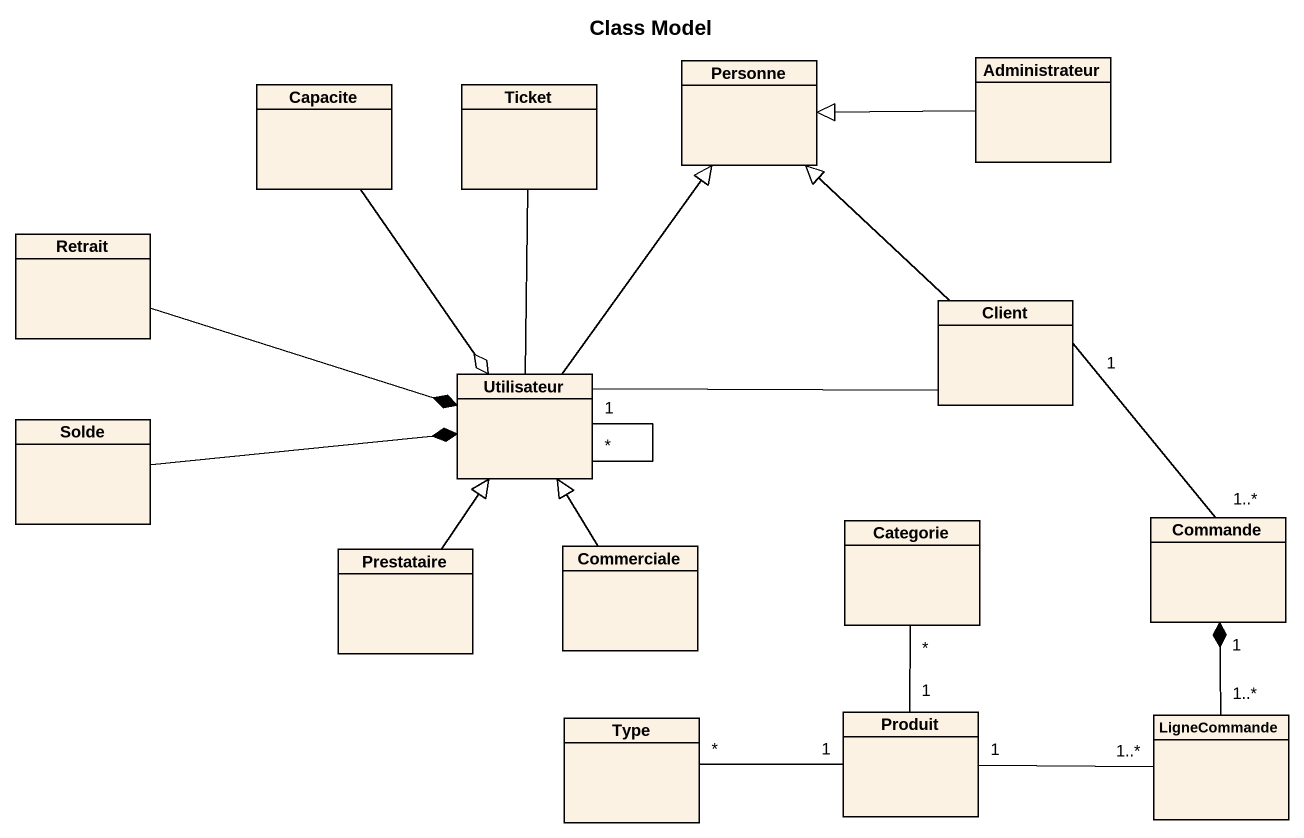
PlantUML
@startuml
title Class Model
hide circle
hide empty members
class Capacite
class Ticket
class Personne
class Administrateur
class Retrait
class Client
class Solde
class Utilisateur
class Prestataire
class Commerciale
class Categorie
class Commande
class Type
class Produit
class LigneCommande
Capacite --o Utilisateur
Administrateur -left-|> Personne
Retrait -right-* Utilisateur
Client -up-|> Personne
Client "1" -- "1..*" Commande
Solde -right-* Utilisateur
Utilisateur -up- Ticket
Utilisateur -up-|> Personne
Utilisateur -right- Client
Utilisateur "*" -- "1" Utilisateur
Prestataire -up-|> Utilisateur
Commerciale -up-|> Utilisateur
Type "*" -right- "1" Produit
Produit "1" -up- "*" Categorie
Produit "1" -right- "1..*" LigneCommande
LigneCommande "1..*" -up-* "1" Commande
@enduml
